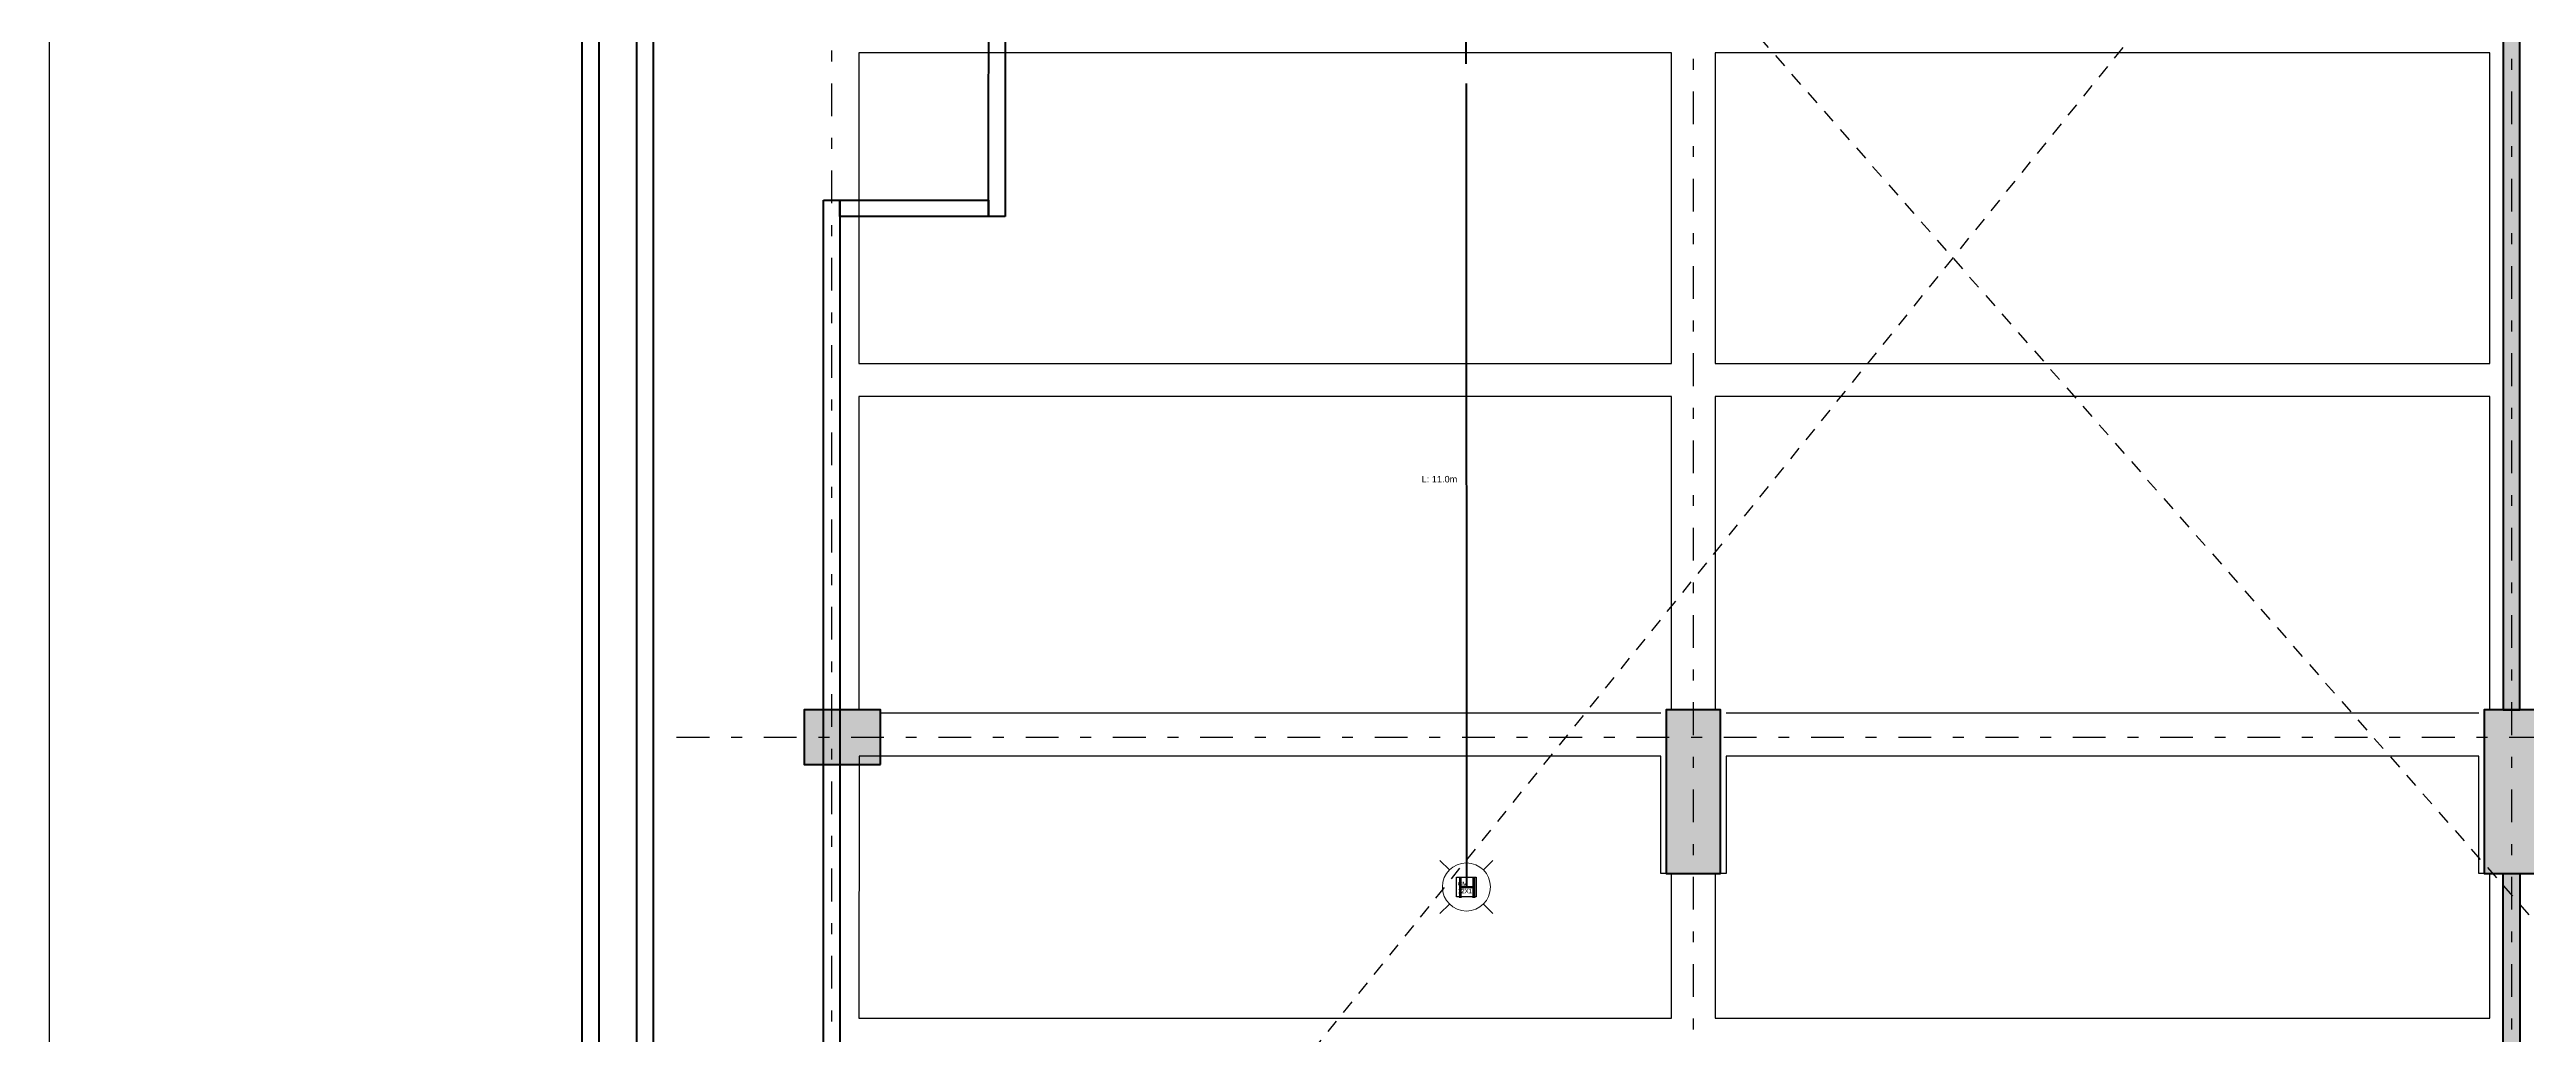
# Model space of a CAD drawing. Header units: millimetres. Extents: x 3781 to 4924, y 1639 to 1721.
# Drawn here: x 3889.05 to 3911.76, y 1655.8 to 1664.83 of the extents above; entities that cross this region are included whole.
import ezdxf
from ezdxf.enums import TextEntityAlignment as Align

# ---------------------------------------------------------------- set-up
doc = ezdxf.new("R2010")
doc.units = ezdxf.units.MM
for name, pattern in [('CENTER', [0.7, 0.3, -0.2, 0, -0.2]), ('HIDDEN', [0.375, 0.25, -0.125]), ('HIDDEN2', [0.1875, 0.125, -0.0625]), ('LLUVIAS', [10, 4, -2, 4])]:
    doc.linetypes.add(name, pattern=pattern)
for name, color, linetype in [('1amobla', 2, 'Continuous'), ('AS_GL DETECCION_PISO 1', 7, 'Continuous'), ('AS_GL DETECCION_PISO 2', 7, 'Continuous'), ('E-P. MACIZA1', 2, 'HIDDEN2'), ('EJE-ESTRUCTURA', 1, 'CENTER'), ('HACHTCOLUMNA', 250, 'Continuous'), ('JCA_HATCH 254', 252, 'Continuous'), ('JCA_PROYECCIONES', 1, 'HIDDEN2')]:
    doc.layers.add(name, color=color, linetype=linetype)
for name, color, linetype, lineweight in [('Estructura', 6, 'Continuous', 40), ('Muro', 4, 'Continuous', 40), ('TEXTOS', 7, 'Continuous', 20)]:
    doc.layers.add(name, color=color, linetype=linetype, lineweight=lineweight)
doc.styles.add('Arial_100', font='arial.ttf')
doc.styles.get("Standard").update_dxf_attribs({"font": 'arial.ttf'})

# ---------------------------------------------------------------- blocks, each defined once
blk = doc.blocks.new('estructura etapa 3')
at = {"layer": 'HACHTCOLUMNA'}
h = blk.add_hatch(color=256, dxfattribs=at)
h.paths.add_polyline_path([(-91.651, -6658.124), (-91.651, -6657.624), (-92.35, -6657.624), (-92.35, -6658.124)])
h.paths.add_polyline_path([(-49.354, -6658.124), (-49.354, -6657.624), (-50.055, -6657.624), (-50.055, -6658.124)])
h.paths.add_polyline_path([(-56.053, -6658.124), (-56.053, -6657.624), (-56.753, -6657.624), (-56.753, -6658.124)])
h.paths.add_polyline_path([(-76.45, -6659.124), (-76.95, -6659.124), (-76.95, -6657.624), (-76.45, -6657.624)])
h.paths.add_polyline_path([(-83.95, -6659.124), (-84.45, -6659.124), (-84.45, -6657.624), (-83.95, -6657.624)])
h.paths.add_polyline_path([(-60.452, -6659.124), (-60.952, -6659.124), (-60.952, -6657.624), (-60.452, -6657.624)])
h.paths.add_polyline_path([(-67.95, -6659.124), (-68.45, -6659.124), (-68.45, -6657.624), (-67.95, -6657.624)])
h.paths.add_polyline_path([(-91.85, -6668.199), (-91.851, -6667.599), (-92.35, -6667.599), (-92.349, -6668.199)])
h.paths.add_polyline_path([(-49.354, -6668.199), (-49.354, -6667.599), (-49.854, -6667.599), (-49.854, -6668.199)])
h.paths.add_polyline_path([(-56.154, -6668.149), (-56.154, -6667.649), (-56.854, -6667.649), (-56.854, -6668.149)])
h.paths.add_polyline_path([(-59.952, -6667.649), (-59.952, -6668.149), (-61.452, -6668.149), (-61.452, -6667.649)])
h.paths.add_polyline_path([(-75.95, -6667.649), (-75.95, -6668.149), (-77.45, -6668.149), (-77.45, -6667.649)])
h.paths.add_polyline_path([(-68.95, -6667.649), (-68.95, -6668.149), (-67.45, -6668.149), (-67.45, -6667.649)])
h.paths.add_polyline_path([(-84.95, -6667.649), (-84.95, -6668.149), (-83.45, -6668.149), (-83.45, -6667.649)])
h.paths.add_polyline_path([(-91.85, -6676.199), (-91.85, -6675.599), (-92.349, -6675.599), (-92.349, -6676.199)])
h.paths.add_polyline_path([(-49.354, -6676.199), (-49.354, -6675.599), (-49.854, -6675.599), (-49.854, -6676.199)])
h.paths.add_polyline_path([(-56.154, -6676.149), (-56.154, -6675.649), (-56.754, -6675.649), (-56.754, -6676.149)])
h.paths.add_polyline_path([(-59.952, -6675.649), (-59.952, -6676.149), (-61.452, -6676.149), (-61.452, -6675.649)])
h.paths.add_polyline_path([(-75.95, -6675.649), (-75.95, -6676.149), (-77.45, -6676.149), (-77.45, -6675.649)])
h.paths.add_polyline_path([(-68.95, -6675.649), (-68.95, -6676.149), (-67.45, -6676.149), (-67.45, -6675.649)])
h.paths.add_polyline_path([(-84.95, -6675.649), (-84.95, -6676.149), (-83.45, -6676.149), (-83.45, -6675.649)])
h.paths.add_polyline_path([(-91.847, -6686.299), (-91.851, -6685.699), (-92.35, -6685.699), (-92.346, -6686.299)])
h.paths.add_polyline_path([(-49.354, -6686.299), (-49.354, -6685.699), (-49.854, -6685.699), (-49.854, -6686.299)])
h.paths.add_polyline_path([(-56.154, -6686.249), (-56.154, -6685.749), (-56.754, -6685.749), (-56.754, -6686.249)])
h.paths.add_polyline_path([(-59.952, -6685.749), (-59.952, -6686.249), (-61.452, -6686.249), (-61.452, -6685.749)])
h.paths.add_polyline_path([(-75.95, -6685.749), (-75.95, -6686.249), (-77.45, -6686.249), (-77.45, -6685.749)])
h.paths.add_polyline_path([(-68.95, -6685.749), (-68.95, -6686.249), (-67.45, -6686.249), (-67.45, -6685.749)])
h.paths.add_polyline_path([(-84.95, -6685.749), (-84.95, -6686.249), (-83.45, -6686.249), (-83.45, -6685.749)])
h.paths.add_polyline_path([(-49.353, -6694.294), (-49.354, -6693.699), (-49.855, -6693.699), (-49.854, -6694.294)])
h.paths.add_polyline_path([(-56.054, -6694.249), (-56.054, -6693.749), (-56.753, -6693.749), (-56.753, -6694.249)])
h.paths.add_polyline_path([(-91.651, -6694.249), (-91.651, -6693.749), (-92.35, -6693.749), (-92.35, -6694.249)])
h.paths.add_polyline_path([(-59.952, -6693.749), (-59.952, -6694.249), (-61.452, -6694.249), (-61.452, -6693.749)])
h.paths.add_polyline_path([(-75.95, -6693.749), (-75.95, -6694.249), (-77.45, -6694.249), (-77.45, -6693.749)])
h.paths.add_polyline_path([(-68.95, -6693.749), (-68.95, -6694.249), (-67.45, -6694.249), (-67.45, -6693.749)])
h.paths.add_polyline_path([(-84.95, -6693.749), (-84.95, -6694.249), (-83.45, -6694.249), (-83.45, -6693.749)])
h.paths.add_polyline_path([(-49.358, -6703.974), (-49.353, -6703.374), (-49.854, -6703.374), (-49.859, -6703.974)])
h.paths.add_polyline_path([(-56.054, -6703.924), (-56.054, -6703.424), (-56.753, -6703.424), (-56.753, -6703.924)])
h.paths.add_polyline_path([(-67.95, -6704.924), (-67.95, -6703.424), (-68.45, -6703.424), (-68.45, -6704.924)])
h.paths.add_polyline_path([(-91.651, -6703.924), (-91.651, -6703.424), (-92.35, -6703.424), (-92.35, -6703.924)])
h.paths.add_polyline_path([(-61.847, -6703.424), (-60.347, -6703.424), (-60.347, -6703.924), (-61.847, -6703.924)])
h.paths.add_polyline_path([(-83.95, -6704.924), (-83.95, -6703.424), (-84.45, -6703.424), (-84.45, -6704.924)])
h.paths.add_polyline_path([(-76.45, -6704.924), (-76.45, -6703.424), (-76.95, -6703.424), (-76.95, -6704.924)])
h.paths.add_polyline_path([(-49.354, -6711.949), (-49.354, -6711.449), (-50.054, -6711.449), (-50.054, -6711.949)])
h.paths.add_polyline_path([(-55.954, -6711.949), (-55.954, -6711.449), (-56.654, -6711.449), (-56.654, -6711.949)])
h.paths.add_polyline_path([(-91.65, -6711.949), (-91.65, -6711.449), (-92.35, -6711.449), (-92.35, -6711.949)])
h.paths.add_polyline_path([(-60.952, -6711.949), (-60.952, -6709.549), (-60.452, -6709.549), (-60.452, -6711.949)])
h.paths.add_polyline_path([(-68.45, -6709.549), (-68.45, -6711.949), (-67.95, -6711.949), (-67.95, -6709.549)])
h.paths.add_polyline_path([(-76.95, -6709.549), (-76.95, -6711.949), (-76.45, -6711.949), (-76.45, -6709.549)])
h.paths.add_polyline_path([(-83.95, -6709.549), (-83.95, -6711.949), (-84.45, -6711.949), (-84.45, -6709.549)])
at = {"layer": 'EJE-ESTRUCTURA'}
for p, q in [((-92.1, -6655.279), (-92.1, -6714.861)), ((-84.2, -6655.354), (-84.2, -6714.914)), ((-76.7, -6655.354), (-76.7, -6714.914)), ((-93.52, -6703.674), (-46.502, -6703.674))]:
    blk.add_line(p, q, dxfattribs=at)
at = {"layer": 'Estructura'}
for points in [[(-91.651, -6703.924), (-91.651, -6703.424), (-92.35, -6703.424), (-92.35, -6703.924)], [(-83.95, -6704.924), (-83.95, -6703.424), (-84.45, -6703.424), (-84.45, -6704.924)], [(-76.45, -6704.924), (-76.45, -6703.424), (-76.95, -6703.424), (-76.95, -6704.924)]]:
    blk.add_lwpolyline(points, close=True, dxfattribs=at)
blk = doc.blocks.new('AS_Hornstrobe-CEILING')
at = {"color": 0, "linetype": 'Continuous', "lineweight": 15}
for p, q in [((-0.104, 0.104), (-0.162, 0.162)), ((0.104, 0.104), (0.162, 0.162)), ((-0.104, -0.104), (-0.162, -0.162)), ((0.104, -0.104), (0.162, -0.162))]:
    blk.add_line(p, q, dxfattribs=at)
blk.add_ellipse((0, 0), major_axis=(0.147, 0), ratio=1, dxfattribs=at)
at = {"color": 0, "linetype": 'Continuous', "lineweight": 15, "style": 'Arial_100'}
blk.add_text('H', height=0.127, dxfattribs=at).set_placement((0.004, -0.003), align=Align.MIDDLE_CENTER)
blk = doc.blocks.new('Caja metalica de 12')
at = {"layer": '1amobla', "linetype": 'Continuous', "ltscale": 0.3}
blk.add_lwpolyline([(-1069.691, -2855.357), (-1069.511, -2855.357), (-1069.511, -2855.537), (-1069.691, -2855.537), (-1069.691, -2855.357)], dxfattribs=at)
at = {"layer": '1amobla', "color": 7, "linetype": 'Continuous', "ltscale": 0.3, "insert": (-1069.679, -2855.397), "char_height": 0.04, "width": 0.07916, "attachment_point": 1}
blk.add_mtext('CM 12X12', dxfattribs=at)

msp = doc.modelspace()

# ---------------------------------------------------------------- hatches: boundary and pattern name
at = {"layer": 'JCA_HATCH 254', "linetype": 'HIDDEN', "ltscale": 0.3}
h = msp.add_hatch(color=256, dxfattribs=at)
h.paths.add_polyline_path([(3911.55, 1657.278), (3911.7, 1657.278), (3911.7, 1652.653), (3911.55, 1652.653)])
h.paths.add_polyline_path([(3911.55, 1658.778), (3911.7, 1658.778), (3911.7, 1667.953), (3911.55, 1667.953)])
h.paths.add_polyline_path([(3911.55, 1674.758), (3911.7, 1674.758), (3911.7, 1668.453), (3911.55, 1668.453)])

# ---------------------------------------------------------------- linework, layer by layer
at = {"layer": '1amobla', "color": 7, "linetype": 'Continuous', "ltscale": 0.3, "true_color": 0xffffff}
msp.add_lwpolyline([(3889.055, 1712.387), (3947.503, 1712.387), (3947.503, 1639.402), (3889.055, 1639.402)], close=True, dxfattribs=at)
msp.add_lwpolyline([(3901.954, 1657.245), (3902.134, 1657.245), (3902.134, 1657.065), (3901.954, 1657.065), (3901.954, 1657.245)], dxfattribs=at)
msp.add_lwpolyline([(3901.954, 1657.245), (3902.134, 1657.245), (3902.134, 1657.065), (3901.954, 1657.065), (3901.954, 1657.245)], dxfattribs=at)
at = {"layer": 'AS_GL DETECCION_PISO 2', "color": 5, "linetype": 'Continuous', "lineweight": 50}
for p, q in [((3902.042, 1664.702), (3902.042, 1671.112)), ((3902.042, 1664.522), (3902.044, 1657.155))]:
    msp.add_line(p, q, dxfattribs=at)
at = {"layer": 'E-P. MACIZA1', "color": 7, "linetype": 'LLUVIAS', "ltscale": 3, "true_color": 0xffffff}
for p, q in [((3896.675, 1658.753), (3903.825, 1658.753)), ((3904.425, 1658.753), (3911.325, 1658.753))]:
    msp.add_line(p, q, dxfattribs=at)
for points in [[(3896.475, 1661.953), (3903.925, 1661.953), (3903.925, 1664.803), (3896.475, 1664.803)], [(3904.325, 1664.803), (3904.325, 1661.953), (3911.425, 1661.953), (3911.425, 1664.803)], [(3903.925, 1655.953), (3903.925, 1657.278), (3903.825, 1657.278), (3903.825, 1658.353), (3896.476, 1658.353), (3896.476, 1658.278), (3896.475, 1655.953)], [(3911.425, 1655.953), (3911.425, 1657.278), (3911.325, 1657.278), (3911.325, 1658.353), (3904.425, 1658.353), (3904.425, 1657.278), (3904.325, 1657.278), (3904.325, 1655.953)]]:
    msp.add_lwpolyline(points, close=True, dxfattribs=at)
for points in [[(3903.925, 1658.778), (3903.925, 1661.653), (3896.475, 1661.653), (3896.475, 1658.778)], [(3911.425, 1658.778), (3911.425, 1661.653), (3904.325, 1661.653), (3904.325, 1658.778)]]:
    msp.add_lwpolyline(points, dxfattribs=at)
at = {"layer": 'JCA_PROYECCIONES'}
for p, q in [((3896.125, 1674.758), (3917.534, 1650.343)), ((3896.675, 1650.753), (3916.067, 1674.758))]:
    msp.add_line(p, q, dxfattribs=at)
at = {"layer": 'Muro'}
for points in [[(3894.439, 1704.453), (3894.589, 1704.453), (3894.589, 1650.592), (3894.439, 1650.592)], [(3893.939, 1704.078), (3894.089, 1704.078), (3894.089, 1650.253), (3893.939, 1650.253)], [(3893.939, 1704.078), (3894.089, 1704.078), (3894.089, 1650.253), (3893.939, 1650.253)], [(3911.55, 1658.778), (3911.7, 1658.778), (3911.7, 1667.953), (3911.55, 1667.953)], [(3897.815, 1663.303), (3897.664, 1663.303), (3897.665, 1665.92), (3897.815, 1665.92)], [(3896.15, 1663.453), (3896.3, 1663.453), (3896.3, 1650.753), (3896.15, 1650.753)], [(3897.664, 1663.453), (3897.664, 1663.303), (3896.3, 1663.303), (3896.3, 1663.453)], [(3911.55, 1657.278), (3911.7, 1657.278), (3911.7, 1652.653), (3911.55, 1652.653)]]:
    msp.add_lwpolyline(points, close=True, dxfattribs=at)

# ---------------------------------------------------------------- block references
at = {"layer": '1amobla', "color": 7, "linetype": 'Continuous', "true_color": 0xffffff}
msp.add_blockref('Caja metalica de 12', (4971.645, 4512.602), dxfattribs=at)
at = {"layer": 'AS_GL DETECCION_PISO 1', "color": 1, "linetype": 'Continuous', "xscale": 1.5, "yscale": 1.5, "zscale": 1.5}
msp.add_blockref('AS_Hornstrobe-CEILING', (3902.044, 1657.155, 1207.545), dxfattribs=at)
at = {"layer": 'Muro'}
msp.add_blockref('estructura etapa 3', (3988.324, 8362.202), dxfattribs=at)

# ---------------------------------------------------------------- texts
at = {"layer": '1amobla', "color": 7, "linetype": 'Continuous', "ltscale": 0.3, "true_color": 0xffffff, "insert": (3901.965, 1657.205), "char_height": 0.04, "width": 0.07916, "attachment_point": 1}
msp.add_mtext('CM 12X12', dxfattribs=at)
at = {"layer": 'TEXTOS'}
msp.add_text('L: 11.0m', height=0.06, rotation=359.9331, dxfattribs=at).set_placement((3901.634, 1660.864))

doc.saveas('drawing.dxf')
